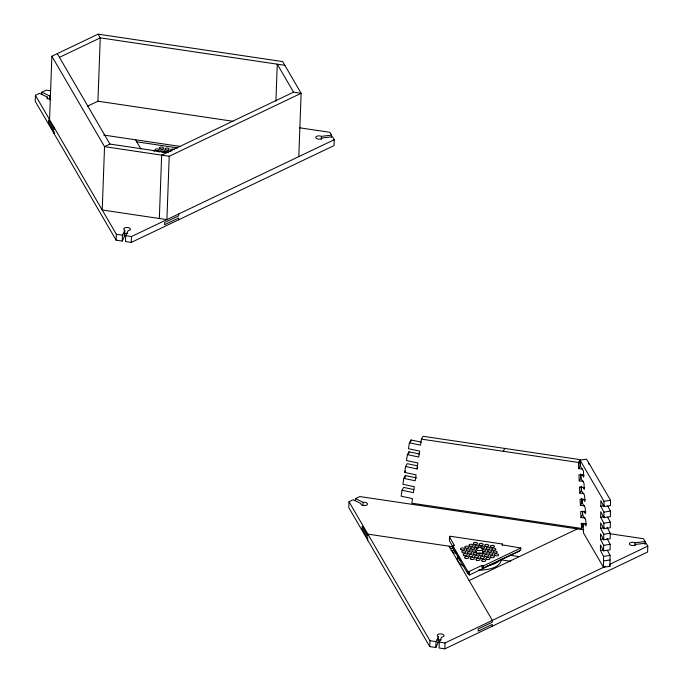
<?xml version="1.0" encoding="UTF-8"?>
<svg xmlns="http://www.w3.org/2000/svg" width="683" height="683" viewBox="0 0 683 683"><rect width="100%" height="100%" fill="white"/><g stroke="black" fill="none" stroke-linecap="round" stroke-linejoin="round"><path stroke-width="1.02" d="M607.366 550.302L610.064 555.373L609.97 566.258L603.49 567.291L603.576 556.406L600.434 550.489L600.477 544.957L603.627 550.874L610.107 549.832L610.158 544.3L607.008 538.392M603.627 550.874L603.67 545.341L600.519 539.425L600.57 533.893L603.712 539.801L610.201 538.767L610.243 533.235L607.093 527.319M603.712 539.801L603.763 534.268L600.613 528.36L600.656 522.828L603.806 528.736L610.295 527.703L610.337 522.171L607.639 517.099M603.806 528.736L603.849 523.204L600.707 517.287L600.75 511.755L603.9 517.671L610.38 516.63L610.431 511.097L607.733 506.035M603.9 517.671L603.943 512.139L600.792 506.223L600.844 500.69L603.985 506.598L610.474 505.565L610.517 500.28L586.552 459.13L580.072 460.163L580.354 466.199L583.427 470.963L583.717 477.075L582.181 474.694M603.985 506.598L604.037 501.313L580.072 460.163M50.713 99.155A3.364 1.639 2.1 0 1 47.306 97.063L39.52 93.332L35.414 95.296L35.192 101.186L116.144 240.177L122.231 241.082L124.588 236.147L124.801 230.248A3.364 1.639 2.1 0 1 125.057 227.755A3.364 1.639 2.1 0 1 130.077 228.446A3.364 1.639 2.1 0 1 128.088 230.709L125.723 235.678L125.51 241.569L131.264 242.422L334.004 145.607L334.226 139.716L332.484 136.737L322.402 137.957A3.364 1.639 2.1 0 1 317.817 138.982A3.364 1.639 2.1 0 1 316.297 136.54A3.364 1.639 2.1 0 1 321.411 136.369L331.554 135.132L331.477 137.095M41.791 94.177L41.868 92.214L46.213 90.139L50.431 90.762M47.229 99.026L47.306 97.063M49.441 99.855L49.586 95.927L41.868 92.214M49.552 119.576L51.874 56.228L98.104 34.15L282.668 61.59L301.126 93.281L298.804 156.629M54.068 133.603L54.136 131.759L48.536 122.137L48.613 119.926L54.222 129.548L54.29 127.704M87.492 106.189L97.934 101.204L100.256 37.855L98.104 34.15M116.144 240.177L116.358 234.286L35.414 95.296M122.231 241.082L122.445 235.191L124.801 230.248M131.264 242.422L131.477 236.531L334.226 139.716M159.335 218.492L161.658 155.143L293.562 92.154L301.126 93.281L169.222 156.27L104.542 146.649L51.874 56.228M169.222 156.27L166.9 219.619L102.219 210.005L104.542 146.649L109.937 144.07L167.062 152.565M178.536 219.849L178.605 218.005L164.569 224.716L164.654 222.504L178.69 215.794L178.758 213.958M275.915 101.127L277.264 64.168L293.562 92.154M321.3 139.315L321.411 136.369M355.373 500.605L355.45 498.641L363.168 502.346A3.364 1.639 2.1 0 1 367.505 503.832A3.364 1.639 2.1 0 1 364.005 505.574A3.364 1.639 2.1 0 1 360.889 503.491L353.111 499.751L348.996 501.723L348.774 507.614L429.727 646.605L435.814 647.51L438.17 642.566L438.384 636.676A3.364 1.639 2.1 0 1 438.64 634.174A3.364 1.639 2.1 0 1 443.668 634.874A3.364 1.639 2.1 0 1 441.67 637.128L439.306 642.097L439.092 647.996L444.846 648.85L647.586 552.035L647.808 546.144L646.067 543.156L635.984 544.385A3.364 1.639 2.1 0 1 631.399 545.401A3.364 1.639 2.1 0 1 629.88 542.959A3.364 1.639 2.1 0 1 634.994 542.789L645.136 541.551L645.025 544.496M363.066 505.292L363.168 502.346M367.65 540.022L367.719 538.178L362.118 528.557L362.195 526.345L367.804 535.976L367.872 534.132L453.025 546.793M429.727 646.605L429.94 640.705L348.996 501.723M435.814 647.51L436.027 641.61L438.384 636.676M444.846 648.85L445.06 642.959L605.471 566.352M502.415 545.495L502.466 544.027L449.892 536.206L449.346 540.671L454.084 548.808M449.482 536.992L454.485 545.58L452.863 545.76L452.786 547.971L467.787 573.729L469.409 573.549M467.787 573.729L467.864 571.526L452.863 545.76M519.456 551.096L469.349 575.026L469.486 571.338L482.01 565.362L483.231 565.959L520.805 548.022L520.728 550.225L483.146 568.171L481.933 567.573L482.01 565.362M483.146 568.171L483.231 565.959M492.127 626.277L492.187 624.433L478.151 631.135L478.237 628.923L492.272 622.222L492.341 620.377L449.141 546.212M634.883 545.734L634.994 542.789M501.083 558.916L500.852 561.699C499.179 565.293 495.448 567.112 491.888 568.35A21.933 10.663 2.1 0 1 481.233 569.955M413.975 489.609L403.636 487.406L402.031 490.24L401.143 496.174L412.515 498.599L411.823 503.2L581.643 528.446L583.248 525.611L583.103 523.707M416.792 477.955L405.42 475.539L403.815 478.365L402.919 484.298L414.291 486.723L413.403 492.656L402.031 490.24M403.815 478.365L415.187 480.781L416.075 474.847L404.703 472.431L405.591 466.489L407.205 463.663L417.544 465.857M419.319 453.99L408.98 451.787L407.375 454.613L406.479 460.555L417.859 462.972L416.963 468.905L405.591 466.489M421.121 442.114L410.995 439.972L409.39 442.797L408.494 448.731L419.635 451.096L418.747 457.038L407.375 454.613M405.121 477.511L405.42 475.539M408.69 453.768L408.98 451.787M410.696 441.944L410.995 439.972M582.736 469.084L578.646 468.666L580.26 465.84L580.106 459.633L423.042 436.283L421.437 439.118L420.532 445.162L409.39 442.797M449.405 539.203L449.807 538.417M502.466 544.027L502.065 544.812L520.805 548.022M404.703 472.431L405.506 471.014M416.963 468.905L417.774 467.496M503.243 451.275L504.857 448.449M578.646 468.666L578.492 462.459L580.106 459.633M583.402 481.31L579.235 480.892L580.84 478.066L580.644 473.985M583.991 493.536L579.816 493.117L581.421 490.292L581.233 486.211M584.571 505.762L580.396 505.343L582.01 502.517L581.814 498.436M585.152 517.987L580.977 517.569L582.59 514.743L582.445 511.687M59.438 57.346L100.256 37.855L284.828 65.295M355.45 498.641L359.804 496.558L583.641 529.837M469.153 580.559L577.34 528.898M609.321 564.517L647.808 546.144M604.037 501.313L610.517 500.28M600.792 506.223L604.498 505.633M603.943 512.139L610.431 511.097M600.707 517.287L604.412 516.698M603.849 523.204L610.337 522.171M600.613 528.36L604.318 527.763M603.763 534.268L610.243 533.235M600.519 539.425L603.302 538.981M603.67 545.341L610.158 544.3M600.434 550.489L603.209 550.046M603.576 556.406L610.064 555.373M603.541 560.871L610.021 560.009M467.864 571.526L469.486 571.338M478.535 570.023L481.856 569.818M584.742 487.534L579.525 487.005L579.816 493.117M585.322 499.76L580.106 499.23L580.396 505.343M585.903 511.985L580.687 511.456L580.977 517.569M581.643 528.446L581.259 523.366L586.475 523.895M584.05 475.3L578.936 474.779L579.235 480.892M299.453 127.781L329.906 132.306L331.554 135.132M97.934 101.204L232.937 121.275M103.696 135.055L180.44 146.461M136.429 141.765L177.537 147.878M116.358 234.286L122.445 235.191M125.723 235.678L131.477 236.531M421.437 439.118L578.492 462.459M609.893 533.739L643.488 538.733L645.136 541.551M509.791 555.228L519.251 556.636M450.012 548.193L454.229 548.816M450.985 550.558L455.202 551.19M452.803 552.684L457.012 553.307M500.11 559.719L510.628 561.281M429.94 640.705L436.027 641.61M439.306 642.097L445.06 642.959M464.44 566.651C461.401 565.2 458.344 563.057 457.414 559.625A21.933 10.663 2.1 0 1 457.644 556.85M581.259 523.366L583.248 525.611M583.273 487.713L584.298 489.293L584.008 483.188L580.943 478.424L580.746 474.344M583.35 499.145L584.879 501.518L584.588 495.406L581.523 490.65L581.327 486.569M583.931 511.371L585.468 513.744L585.177 507.631L582.104 502.876L581.907 498.795M584.511 523.596L586.048 525.97L585.758 519.857L582.693 515.102L582.497 511.021M609.612 565.635L609.97 566.258M603.49 567.291L583.547 533.047L583.077 523.187M467.77 572.311L469.349 575.026M135.558 139.784L140.894 148.945M57.278 53.641L109.937 144.07M588.422 462.331L588.789 464.235M580.166 460.325L580.234 463.672M49.586 95.927A3.364 1.639 2.1 0 1 50.457 95.876M124.588 236.147A3.364 1.639 2.1 0 1 124.024 235.797M123.896 234.158A3.364 1.639 2.1 0 1 127.619 233.432M162.836 152.625A3.372 1.639 2.1 0 1 168.18 152.608M171.868 150.934A2.109 1.024 2.1 0 1 171.083 149.329A2.109 1.024 2.1 0 1 174.43 149.466M158.277 151.728A2.109 1.024 2.1 0 1 159.822 151.993M153.171 150.772A2.109 1.024 2.1 0 1 154.546 151.225M167.113 152.633A2.109 1.024 2.1 0 1 167.198 151.011A2.109 1.024 2.1 0 1 170.409 151.566M480.422 552.88A2.109 1.024 2.1 0 1 478.809 552.871M482.548 551.292A3.372 1.639 2.1 0 1 479.731 553.572A3.372 1.639 2.1 0 1 476.324 551.309M481.566 548.15A2.109 1.024 2.1 0 1 481.045 546.426A2.109 1.024 2.1 0 1 484.452 547.015A2.109 1.024 2.1 0 1 482.096 548.244M482.565 549.209A2.109 1.024 2.1 0 1 485.391 549.439A2.109 1.024 2.1 0 1 485.323 550.822A2.109 1.024 2.1 0 1 482.48 550.831M476.435 549.653A2.109 1.024 2.1 0 1 476.905 548.227M477.391 548.116A2.109 1.024 2.1 0 1 478.476 548.09M499.282 560.632A21.933 10.663 2.1 0 1 488.012 565.652M460.684 560.641A21.933 10.663 2.1 0 1 457.55 555.953M438.17 642.566A3.364 1.639 2.1 0 1 437.607 642.225M437.991 640.253A3.364 1.639 2.1 0 1 441.201 639.851M160.078 148.826A2.109 1.024 2.1 0 0 163.485 148.288A2.109 1.024 2.1 0 0 160.65 147.084A2.109 1.024 2.1 0 0 160.078 148.826M165.738 149.799A2.109 1.024 2.1 0 0 169.145 149.261A2.109 1.024 2.1 0 0 166.311 148.066A2.109 1.024 2.1 0 0 165.738 149.799M155.792 150.687A2.109 1.024 2.1 0 0 159.207 150.14A2.109 1.024 2.1 0 0 156.364 148.945A2.109 1.024 2.1 0 0 155.792 150.687M161.453 151.66A2.109 1.024 2.1 0 0 164.859 151.122A2.109 1.024 2.1 0 0 162.025 149.918A2.109 1.024 2.1 0 0 161.453 151.66M477.75 550.293A3.372 1.639 2.1 0 0 482.992 549.183A3.372 1.639 2.1 0 0 478.143 547.467A3.372 1.639 2.1 0 0 477.75 550.293M466.873 550.737A2.109 1.024 2.1 0 0 470.288 550.191A2.109 1.024 2.1 0 0 467.445 548.995A2.109 1.024 2.1 0 0 466.873 550.737M479.568 555.518A2.109 1.024 2.1 0 0 482.975 554.98A2.109 1.024 2.1 0 0 480.14 553.785A2.109 1.024 2.1 0 0 479.568 555.518M480.943 558.352A2.109 1.024 2.1 0 0 484.349 557.815A2.109 1.024 2.1 0 0 481.515 556.611A2.109 1.024 2.1 0 0 480.943 558.352M495.166 555.612A2.109 1.024 2.1 0 0 498.573 555.074A2.109 1.024 2.1 0 0 495.738 553.879A2.109 1.024 2.1 0 0 495.166 555.612M485.382 546.144A2.109 1.024 2.1 0 0 488.797 545.597A2.109 1.024 2.1 0 0 485.955 544.402A2.109 1.024 2.1 0 0 485.382 546.144M474.07 544.189A2.109 1.024 2.1 0 0 477.477 543.651A2.109 1.024 2.1 0 0 474.642 542.447A2.109 1.024 2.1 0 0 474.07 544.189M465.345 558.259A2.109 1.024 2.1 0 0 468.751 557.721A2.109 1.024 2.1 0 0 465.917 556.517A2.109 1.024 2.1 0 0 465.345 558.259M471.159 548.876A2.109 1.024 2.1 0 0 474.565 548.338A2.109 1.024 2.1 0 0 471.731 547.143A2.109 1.024 2.1 0 0 471.159 548.876M491.043 547.117A2.109 1.024 2.1 0 0 494.449 546.579A2.109 1.024 2.1 0 0 491.615 545.375A2.109 1.024 2.1 0 0 491.043 547.117M465.499 547.903A2.109 1.024 2.1 0 0 468.914 547.365A2.109 1.024 2.1 0 0 466.071 546.161A2.109 1.024 2.1 0 0 465.499 547.903M492.417 549.952A2.109 1.024 2.1 0 0 495.824 549.405A2.109 1.024 2.1 0 0 492.989 548.21A2.109 1.024 2.1 0 0 492.417 549.952M493.792 552.786A2.109 1.024 2.1 0 0 497.198 552.24A2.109 1.024 2.1 0 0 494.364 551.044A2.109 1.024 2.1 0 0 493.792 552.786M482.318 561.187A2.109 1.024 2.1 0 0 485.724 560.649A2.109 1.024 2.1 0 0 482.89 559.445A2.109 1.024 2.1 0 0 482.318 561.187M490.881 557.473A2.109 1.024 2.1 0 0 494.296 556.935A2.109 1.024 2.1 0 0 491.461 555.731A2.109 1.024 2.1 0 0 490.881 557.473M486.603 559.326A2.109 1.024 2.1 0 0 490.01 558.788A2.109 1.024 2.1 0 0 487.175 557.593A2.109 1.024 2.1 0 0 486.603 559.326M461.213 549.755A2.109 1.024 2.1 0 0 464.628 549.217A2.109 1.024 2.1 0 0 461.793 548.022A2.109 1.024 2.1 0 0 461.213 549.755M475.283 557.379A2.109 1.024 2.1 0 0 478.689 556.833A2.109 1.024 2.1 0 0 475.855 555.638A2.109 1.024 2.1 0 0 475.283 557.379M485.229 556.5A2.109 1.024 2.1 0 0 488.635 555.953A2.109 1.024 2.1 0 0 485.801 554.758A2.109 1.024 2.1 0 0 485.229 556.5M479.722 545.162A2.109 1.024 2.1 0 0 483.137 544.624A2.109 1.024 2.1 0 0 480.303 543.429A2.109 1.024 2.1 0 0 479.722 545.162M476.657 560.214A2.109 1.024 2.1 0 0 480.064 559.667A2.109 1.024 2.1 0 0 477.229 558.472A2.109 1.024 2.1 0 0 476.657 560.214M469.784 546.041A2.109 1.024 2.1 0 0 473.191 545.504A2.109 1.024 2.1 0 0 470.356 544.308A2.109 1.024 2.1 0 0 469.784 546.041M462.587 552.59A2.109 1.024 2.1 0 0 466.002 552.052A2.109 1.024 2.1 0 0 463.168 550.857A2.109 1.024 2.1 0 0 462.587 552.59M473.908 554.545A2.109 1.024 2.1 0 0 477.315 554.007A2.109 1.024 2.1 0 0 474.48 552.803A2.109 1.024 2.1 0 0 473.908 554.545M470.997 559.232A2.109 1.024 2.1 0 0 474.412 558.694A2.109 1.024 2.1 0 0 471.569 557.499A2.109 1.024 2.1 0 0 470.997 559.232M469.622 556.397A2.109 1.024 2.1 0 0 473.037 555.86A2.109 1.024 2.1 0 0 470.194 554.664A2.109 1.024 2.1 0 0 469.622 556.397M488.132 551.804A2.109 1.024 2.1 0 0 491.547 551.266A2.109 1.024 2.1 0 0 488.704 550.063A2.109 1.024 2.1 0 0 488.132 551.804M472.534 551.71A2.109 1.024 2.1 0 0 475.94 551.172A2.109 1.024 2.1 0 0 473.106 549.969A2.109 1.024 2.1 0 0 472.534 551.71M489.506 554.639A2.109 1.024 2.1 0 0 492.921 554.101A2.109 1.024 2.1 0 0 490.078 552.897A2.109 1.024 2.1 0 0 489.506 554.639M463.97 555.424A2.109 1.024 2.1 0 0 467.377 554.886A2.109 1.024 2.1 0 0 464.542 553.682A2.109 1.024 2.1 0 0 463.97 555.424M483.854 553.665A2.109 1.024 2.1 0 0 487.261 553.119A2.109 1.024 2.1 0 0 484.426 551.924A2.109 1.024 2.1 0 0 483.854 553.665M468.248 553.572A2.109 1.024 2.1 0 0 471.663 553.025A2.109 1.024 2.1 0 0 468.82 551.83A2.109 1.024 2.1 0 0 468.248 553.572M475.445 547.023A2.109 1.024 2.1 0 0 478.851 546.477A2.109 1.024 2.1 0 0 476.017 545.282A2.109 1.024 2.1 0 0 475.445 547.023M486.757 548.97A2.109 1.024 2.1 0 0 490.172 548.432A2.109 1.024 2.1 0 0 487.329 547.237A2.109 1.024 2.1 0 0 486.757 548.97"/></g></svg>
